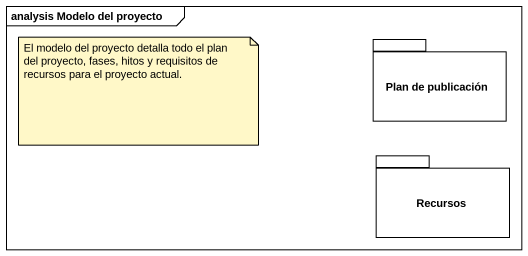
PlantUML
@startuml
mainframe analysis Modelo del proyecto
package "Plan de publicación" as Plan_de_publicación {
}
package Recursos {
}
note as N1
  El modelo del proyecto detalla todo el plan del proyecto, fases, hitos y requisitos de recursos para el proyecto actual.
end note
@enduml
